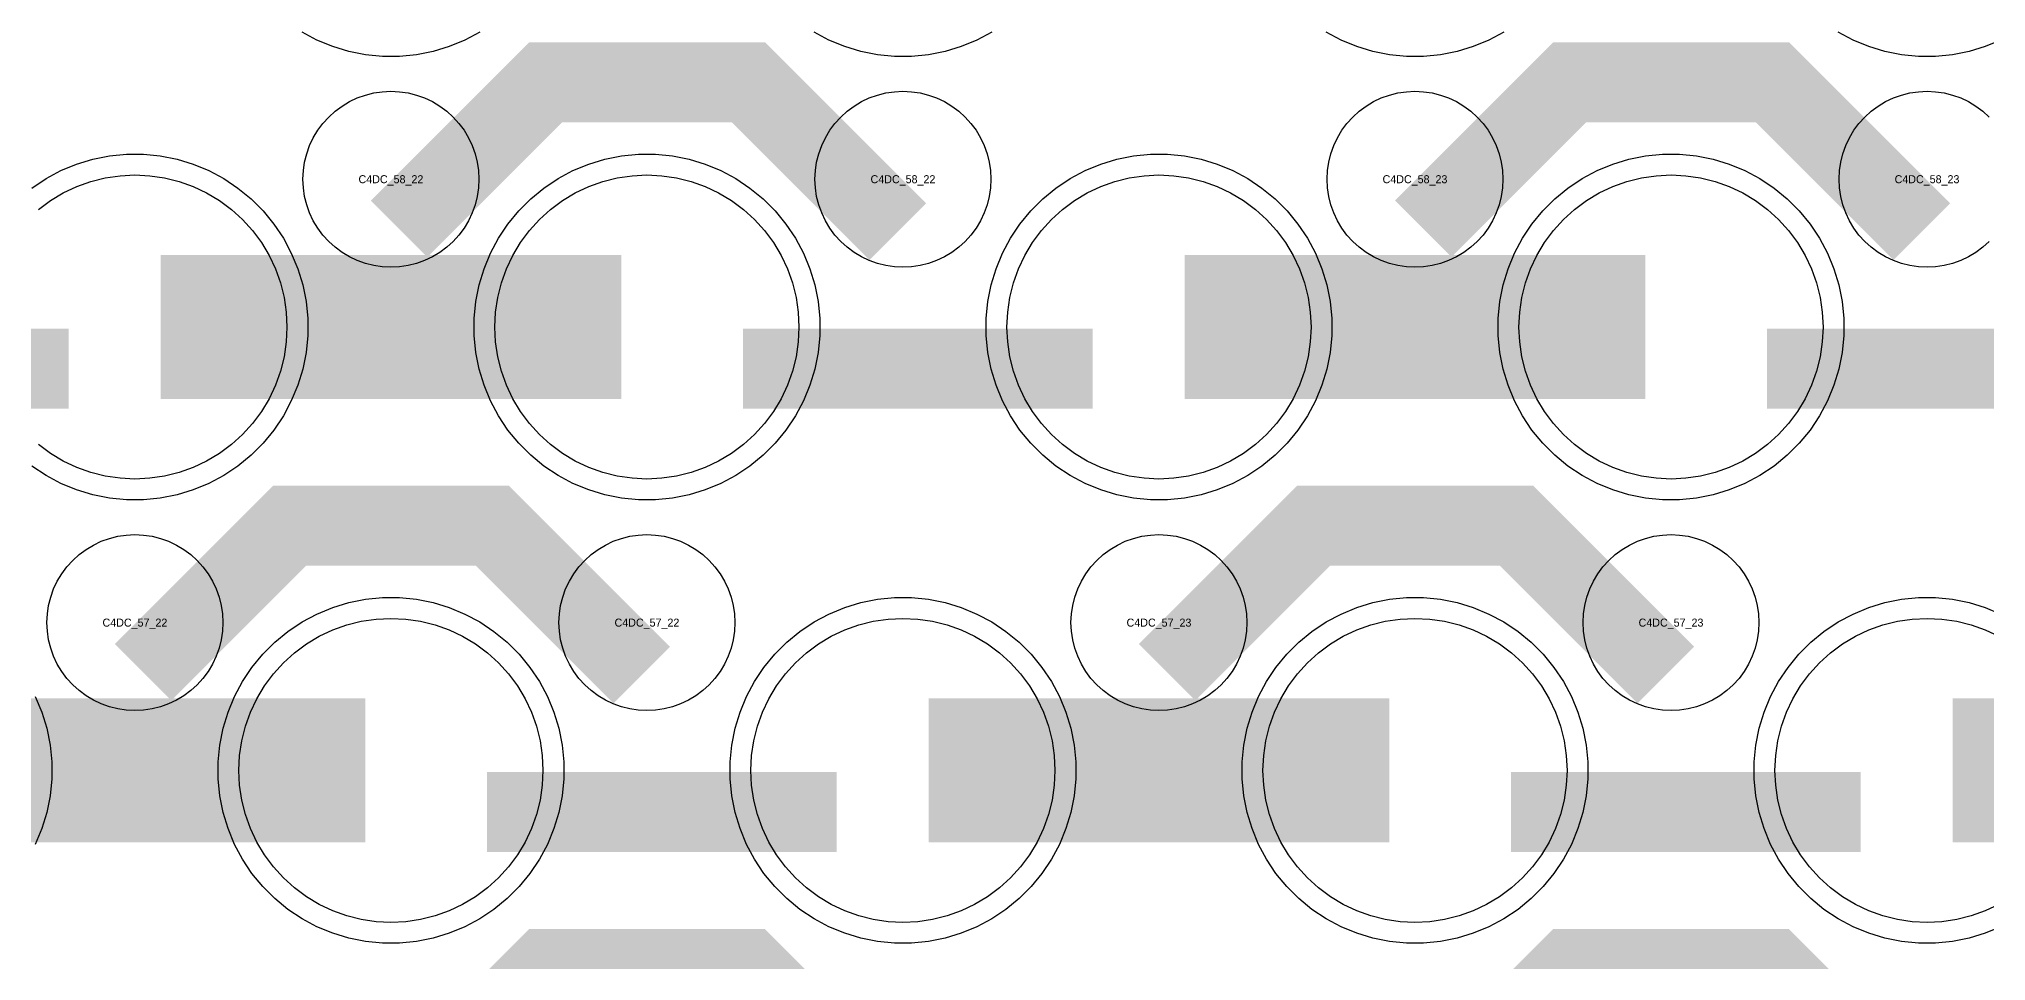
# Model space of a CAD drawing. Extents: x -11880 to 11880, y -14992 to 14992.
# Drawn here: x -4990 to -4382, y -7001 to -6713 of the extents above; entities that cross this region are included whole.
import ezdxf
from ezdxf.enums import TextEntityAlignment as Align

# ---------------------------------------------------------------- set-up
doc = ezdxf.new("R2010")
doc.units = 0
doc.header["$MEASUREMENT"] = 0
for name, color, linetype in [('GDS_775_DT_237', 138, 'CONTINUOUS'), ('RDL1_FS', 34, 'CONTINUOUS'), ('RDL_BS', 160, 'CONTINUOUS')]:
    doc.layers.add(name, color=color, linetype=linetype)

msp = doc.modelspace()

# ---------------------------------------------------------------- linework, layer by layer
at = {"layer": 'RDL1_FS'}
for points in [[(-4990.14, -6766.126), (-4986.395, -6763.348), (-4982.395, -6760.95), (-4978.181, -6758.958), (-4973.791, -6757.386), (-4969.268, -6756.254), (-4964.657, -6755.57), (-4960, -6755.341), (-4955.343, -6755.57), (-4950.732, -6756.254), (-4946.209, -6757.386), (-4941.819, -6758.958), (-4937.605, -6760.95), (-4933.605, -6763.348), (-4929.86, -6766.126), (-4926.406, -6769.256), (-4923.276, -6772.71), (-4920.498, -6776.455), (-4918.1, -6780.455), (-4916.108, -6784.669), (-4914.536, -6789.059), (-4913.404, -6793.582), (-4912.72, -6798.193), (-4912.491, -6802.85), (-4912.72, -6807.507), (-4913.404, -6812.118), (-4914.536, -6816.641), (-4916.108, -6821.031), (-4918.1, -6825.245), (-4920.498, -6829.245), (-4923.276, -6832.99), (-4926.406, -6836.444), (-4929.86, -6839.574), (-4933.605, -6842.352), (-4937.605, -6844.75), (-4941.819, -6846.742), (-4946.209, -6848.314), (-4950.732, -6849.446), (-4955.343, -6850.13), (-4960, -6850.359), (-4964.657, -6850.13), (-4969.268, -6849.446), (-4973.791, -6848.314), (-4978.181, -6846.742), (-4982.395, -6844.75), (-4986.395, -6842.352), (-4990.14, -6839.574)], [(-4377.605, -6983.31), (-4381.819, -6985.302), (-4386.209, -6986.874), (-4390.732, -6988.006), (-4395.343, -6988.69), (-4400, -6988.919), (-4404.657, -6988.69), (-4409.268, -6988.006), (-4413.791, -6986.874), (-4418.181, -6985.302), (-4422.395, -6983.31), (-4426.395, -6980.912), (-4430.14, -6978.134), (-4433.594, -6975.004), (-4436.724, -6971.55), (-4439.502, -6967.805), (-4441.9, -6963.805), (-4443.892, -6959.591), (-4445.464, -6955.201), (-4446.596, -6950.678), (-4447.28, -6946.067), (-4447.509, -6941.41), (-4447.28, -6936.753), (-4446.596, -6932.142), (-4445.464, -6927.619), (-4443.892, -6923.229), (-4441.9, -6919.015), (-4439.502, -6915.015), (-4436.724, -6911.27), (-4433.594, -6907.816), (-4430.14, -6904.686), (-4426.395, -6901.908), (-4422.395, -6899.51), (-4418.181, -6897.518), (-4413.791, -6895.946), (-4409.268, -6894.814), (-4404.657, -6894.13), (-4400, -6893.901), (-4395.343, -6894.13), (-4390.732, -6894.814), (-4386.209, -6895.946), (-4381.819, -6897.518), (-4377.605, -6899.51)]]:
    msp.add_lwpolyline(points, dxfattribs=at)
for points in [[(-4800, -6850.359), (-4804.657, -6850.13), (-4809.268, -6849.446), (-4813.791, -6848.314), (-4818.181, -6846.742), (-4822.395, -6844.75), (-4826.395, -6842.352), (-4830.14, -6839.574), (-4833.594, -6836.444), (-4836.724, -6832.99), (-4839.502, -6829.245), (-4841.9, -6825.245), (-4843.892, -6821.031), (-4845.464, -6816.641), (-4846.596, -6812.118), (-4847.28, -6807.507), (-4847.509, -6802.85), (-4847.28, -6798.193), (-4846.596, -6793.582), (-4845.464, -6789.059), (-4843.892, -6784.669), (-4841.9, -6780.455), (-4839.502, -6776.455), (-4836.724, -6772.71), (-4833.594, -6769.256), (-4830.14, -6766.126), (-4826.395, -6763.348), (-4822.395, -6760.95), (-4818.181, -6758.958), (-4813.791, -6757.386), (-4809.268, -6756.254), (-4804.657, -6755.57), (-4800, -6755.341), (-4795.343, -6755.57), (-4790.732, -6756.254), (-4786.209, -6757.386), (-4781.819, -6758.958), (-4777.605, -6760.95), (-4773.605, -6763.348), (-4769.86, -6766.126), (-4766.406, -6769.256), (-4763.276, -6772.71), (-4760.498, -6776.455), (-4758.1, -6780.455), (-4756.108, -6784.669), (-4754.536, -6789.059), (-4753.404, -6793.582), (-4752.72, -6798.193), (-4752.491, -6802.85), (-4752.72, -6807.507), (-4753.404, -6812.118), (-4754.536, -6816.641), (-4756.108, -6821.031), (-4758.1, -6825.245), (-4760.498, -6829.245), (-4763.276, -6832.99), (-4766.406, -6836.444), (-4769.86, -6839.574), (-4773.605, -6842.352), (-4777.605, -6844.75), (-4781.819, -6846.742), (-4786.209, -6848.314), (-4790.732, -6849.446), (-4795.343, -6850.13)], [(-4640, -6850.359), (-4644.657, -6850.13), (-4649.268, -6849.446), (-4653.791, -6848.314), (-4658.181, -6846.742), (-4662.395, -6844.75), (-4666.395, -6842.352), (-4670.14, -6839.574), (-4673.594, -6836.444), (-4676.724, -6832.99), (-4679.502, -6829.245), (-4681.9, -6825.245), (-4683.892, -6821.031), (-4685.464, -6816.641), (-4686.596, -6812.118), (-4687.28, -6807.507), (-4687.509, -6802.85), (-4687.28, -6798.193), (-4686.596, -6793.582), (-4685.464, -6789.059), (-4683.892, -6784.669), (-4681.9, -6780.455), (-4679.502, -6776.455), (-4676.724, -6772.71), (-4673.594, -6769.256), (-4670.14, -6766.126), (-4666.395, -6763.348), (-4662.395, -6760.95), (-4658.181, -6758.958), (-4653.791, -6757.386), (-4649.268, -6756.254), (-4644.657, -6755.57), (-4640, -6755.341), (-4635.343, -6755.57), (-4630.732, -6756.254), (-4626.209, -6757.386), (-4621.819, -6758.958), (-4617.605, -6760.95), (-4613.605, -6763.348), (-4609.86, -6766.126), (-4606.406, -6769.256), (-4603.276, -6772.71), (-4600.498, -6776.455), (-4598.1, -6780.455), (-4596.108, -6784.669), (-4594.536, -6789.059), (-4593.404, -6793.582), (-4592.72, -6798.193), (-4592.491, -6802.85), (-4592.72, -6807.507), (-4593.404, -6812.118), (-4594.536, -6816.641), (-4596.108, -6821.031), (-4598.1, -6825.245), (-4600.498, -6829.245), (-4603.276, -6832.99), (-4606.406, -6836.444), (-4609.86, -6839.574), (-4613.605, -6842.352), (-4617.605, -6844.75), (-4621.819, -6846.742), (-4626.209, -6848.314), (-4630.732, -6849.446), (-4635.343, -6850.13)], [(-4480, -6850.359), (-4484.657, -6850.13), (-4489.268, -6849.446), (-4493.791, -6848.314), (-4498.181, -6846.742), (-4502.395, -6844.75), (-4506.395, -6842.352), (-4510.14, -6839.574), (-4513.594, -6836.444), (-4516.724, -6832.99), (-4519.502, -6829.245), (-4521.9, -6825.245), (-4523.892, -6821.031), (-4525.464, -6816.641), (-4526.596, -6812.118), (-4527.28, -6807.507), (-4527.509, -6802.85), (-4527.28, -6798.193), (-4526.596, -6793.582), (-4525.464, -6789.059), (-4523.892, -6784.669), (-4521.9, -6780.455), (-4519.502, -6776.455), (-4516.724, -6772.71), (-4513.594, -6769.256), (-4510.14, -6766.126), (-4506.395, -6763.348), (-4502.395, -6760.95), (-4498.181, -6758.958), (-4493.791, -6757.386), (-4489.268, -6756.254), (-4484.657, -6755.57), (-4480, -6755.341), (-4475.343, -6755.57), (-4470.732, -6756.254), (-4466.209, -6757.386), (-4461.819, -6758.958), (-4457.605, -6760.95), (-4453.605, -6763.348), (-4449.86, -6766.126), (-4446.406, -6769.256), (-4443.276, -6772.71), (-4440.498, -6776.455), (-4438.1, -6780.455), (-4436.108, -6784.669), (-4434.536, -6789.059), (-4433.404, -6793.582), (-4432.72, -6798.193), (-4432.491, -6802.85), (-4432.72, -6807.507), (-4433.404, -6812.118), (-4434.536, -6816.641), (-4436.108, -6821.031), (-4438.1, -6825.245), (-4440.498, -6829.245), (-4443.276, -6832.99), (-4446.406, -6836.444), (-4449.86, -6839.574), (-4453.605, -6842.352), (-4457.605, -6844.75), (-4461.819, -6846.742), (-4466.209, -6848.314), (-4470.732, -6849.446), (-4475.343, -6850.13)], [(-4880, -6988.919), (-4884.657, -6988.69), (-4889.268, -6988.006), (-4893.791, -6986.874), (-4898.181, -6985.302), (-4902.395, -6983.31), (-4906.395, -6980.912), (-4910.14, -6978.134), (-4913.594, -6975.004), (-4916.724, -6971.55), (-4919.502, -6967.805), (-4921.9, -6963.805), (-4923.892, -6959.591), (-4925.464, -6955.201), (-4926.596, -6950.678), (-4927.28, -6946.067), (-4927.509, -6941.41), (-4927.28, -6936.753), (-4926.596, -6932.142), (-4925.464, -6927.619), (-4923.892, -6923.229), (-4921.9, -6919.015), (-4919.502, -6915.015), (-4916.724, -6911.27), (-4913.594, -6907.816), (-4910.14, -6904.686), (-4906.395, -6901.908), (-4902.395, -6899.51), (-4898.181, -6897.518), (-4893.791, -6895.946), (-4889.268, -6894.814), (-4884.657, -6894.13), (-4880, -6893.901), (-4875.343, -6894.13), (-4870.732, -6894.814), (-4866.209, -6895.946), (-4861.819, -6897.518), (-4857.605, -6899.51), (-4853.605, -6901.908), (-4849.86, -6904.686), (-4846.406, -6907.816), (-4843.276, -6911.27), (-4840.498, -6915.015), (-4838.1, -6919.015), (-4836.108, -6923.229), (-4834.536, -6927.619), (-4833.404, -6932.142), (-4832.72, -6936.753), (-4832.491, -6941.41), (-4832.72, -6946.067), (-4833.404, -6950.678), (-4834.536, -6955.201), (-4836.108, -6959.591), (-4838.1, -6963.805), (-4840.498, -6967.805), (-4843.276, -6971.55), (-4846.406, -6975.004), (-4849.86, -6978.134), (-4853.605, -6980.912), (-4857.605, -6983.31), (-4861.819, -6985.302), (-4866.209, -6986.874), (-4870.732, -6988.006), (-4875.343, -6988.69)], [(-4720, -6988.919), (-4724.657, -6988.69), (-4729.268, -6988.006), (-4733.791, -6986.874), (-4738.181, -6985.302), (-4742.395, -6983.31), (-4746.395, -6980.912), (-4750.14, -6978.134), (-4753.594, -6975.004), (-4756.724, -6971.55), (-4759.502, -6967.805), (-4761.9, -6963.805), (-4763.892, -6959.591), (-4765.464, -6955.201), (-4766.596, -6950.678), (-4767.28, -6946.067), (-4767.509, -6941.41), (-4767.28, -6936.753), (-4766.596, -6932.142), (-4765.464, -6927.619), (-4763.892, -6923.229), (-4761.9, -6919.015), (-4759.502, -6915.015), (-4756.724, -6911.27), (-4753.594, -6907.816), (-4750.14, -6904.686), (-4746.395, -6901.908), (-4742.395, -6899.51), (-4738.181, -6897.518), (-4733.791, -6895.946), (-4729.268, -6894.814), (-4724.657, -6894.13), (-4720, -6893.901), (-4715.343, -6894.13), (-4710.732, -6894.814), (-4706.209, -6895.946), (-4701.819, -6897.518), (-4697.605, -6899.51), (-4693.605, -6901.908), (-4689.86, -6904.686), (-4686.406, -6907.816), (-4683.276, -6911.27), (-4680.498, -6915.015), (-4678.1, -6919.015), (-4676.108, -6923.229), (-4674.536, -6927.619), (-4673.404, -6932.142), (-4672.72, -6936.753), (-4672.491, -6941.41), (-4672.72, -6946.067), (-4673.404, -6950.678), (-4674.536, -6955.201), (-4676.108, -6959.591), (-4678.1, -6963.805), (-4680.498, -6967.805), (-4683.276, -6971.55), (-4686.406, -6975.004), (-4689.86, -6978.134), (-4693.605, -6980.912), (-4697.605, -6983.31), (-4701.819, -6985.302), (-4706.209, -6986.874), (-4710.732, -6988.006), (-4715.343, -6988.69)], [(-4560, -6988.919), (-4564.657, -6988.69), (-4569.268, -6988.006), (-4573.791, -6986.874), (-4578.181, -6985.302), (-4582.395, -6983.31), (-4586.395, -6980.912), (-4590.14, -6978.134), (-4593.594, -6975.004), (-4596.724, -6971.55), (-4599.502, -6967.805), (-4601.9, -6963.805), (-4603.892, -6959.591), (-4605.464, -6955.201), (-4606.596, -6950.678), (-4607.28, -6946.067), (-4607.509, -6941.41), (-4607.28, -6936.753), (-4606.596, -6932.142), (-4605.464, -6927.619), (-4603.892, -6923.229), (-4601.9, -6919.015), (-4599.502, -6915.015), (-4596.724, -6911.27), (-4593.594, -6907.816), (-4590.14, -6904.686), (-4586.395, -6901.908), (-4582.395, -6899.51), (-4578.181, -6897.518), (-4573.791, -6895.946), (-4569.268, -6894.814), (-4564.657, -6894.13), (-4560, -6893.901), (-4555.343, -6894.13), (-4550.732, -6894.814), (-4546.209, -6895.946), (-4541.819, -6897.518), (-4537.605, -6899.51), (-4533.605, -6901.908), (-4529.86, -6904.686), (-4526.406, -6907.816), (-4523.276, -6911.27), (-4520.498, -6915.015), (-4518.1, -6919.015), (-4516.108, -6923.229), (-4514.536, -6927.619), (-4513.404, -6932.142), (-4512.72, -6936.753), (-4512.491, -6941.41), (-4512.72, -6946.067), (-4513.404, -6950.678), (-4514.536, -6955.201), (-4516.108, -6959.591), (-4518.1, -6963.805), (-4520.498, -6967.805), (-4523.276, -6971.55), (-4526.406, -6975.004), (-4529.86, -6978.134), (-4533.605, -6980.912), (-4537.605, -6983.31), (-4541.819, -6985.302), (-4546.209, -6986.874), (-4550.732, -6988.006), (-4555.343, -6988.69)]]:
    msp.add_lwpolyline(points, close=True, dxfattribs=at)
for points in [[(-4951.998, -6802.85, 45, 45, 0), (-4879.998, -6802.85, 45, 45, 0)], [(-4879.998, -6802.85, 45, 45, 0), (-4807.998, -6802.85, 45, 45, 0)], [(-4631.998, -6802.85, 45, 45, 0), (-4559.998, -6802.85, 45, 45, 0)], [(-4559.998, -6802.85, 45, 45, 0), (-4487.998, -6802.85, 45, 45, 0)], [(-5031.998, -6941.41, 45, 45, 0), (-4959.998, -6941.41, 45, 45, 0)], [(-4959.998, -6941.41, 45, 45, 0), (-4887.998, -6941.41, 45, 45, 0)], [(-4711.998, -6941.41, 45, 45, 0), (-4639.998, -6941.41, 45, 45, 0)], [(-4639.998, -6941.41, 45, 45, 0), (-4567.998, -6941.41, 45, 45, 0)], [(-4391.998, -6941.41, 45, 45, 0), (-4319.998, -6941.41, 45, 45, 0)]]:
    msp.add_lwpolyline(points, format="xyseb", dxfattribs=at)
at = {"layer": 'RDL_BS', "color": 240, "true_color": 0xed1f24}
for points in [[(-4852.223, -6710.668), (-4856.885, -6713.16), (-4861.795, -6715.191), (-4866.835, -6716.722), (-4872.062, -6717.768), (-4877.356, -6718.285), (-4882.644, -6718.285), (-4887.938, -6717.768), (-4893.165, -6716.722), (-4898.205, -6715.191), (-4903.115, -6713.16), (-4907.777, -6710.668)], [(-4692.223, -6710.668), (-4696.885, -6713.16), (-4701.795, -6715.191), (-4706.835, -6716.722), (-4712.062, -6717.768), (-4717.356, -6718.285), (-4722.644, -6718.285), (-4727.938, -6717.768), (-4733.165, -6716.722), (-4738.205, -6715.191), (-4743.115, -6713.16), (-4747.777, -6710.668)], [(-4532.223, -6710.668), (-4536.885, -6713.16), (-4541.795, -6715.191), (-4546.835, -6716.722), (-4552.062, -6717.768), (-4557.356, -6718.285), (-4562.644, -6718.285), (-4567.938, -6717.768), (-4573.165, -6716.722), (-4578.205, -6715.191), (-4583.115, -6713.16), (-4587.777, -6710.668)], [(-4376.885, -6713.16), (-4381.795, -6715.191), (-4386.835, -6716.722), (-4392.062, -6717.768), (-4397.356, -6718.285), (-4402.644, -6718.285), (-4407.938, -6717.768), (-4413.165, -6716.722), (-4418.205, -6715.191), (-4423.115, -6713.16), (-4427.777, -6710.668)]]:
    msp.add_lwpolyline(points, dxfattribs=at)
at = {"layer": 'RDL_BS'}
for points in [[(-4877.438, -6772.164, 25, 25, 0), (-4831.623, -6726.349, 25, 25, 0), (-4798.07, -6726.349, 25, 25, 0)], [(-4721.599, -6773.063, 25, 25, 0), (-4768.313, -6726.349, 25, 25, 0), (-4798.071, -6726.349, 25, 25, 0)], [(-4557.438, -6772.164, 25, 25, 0), (-4511.623, -6726.349, 25, 25, 0), (-4478.07, -6726.349, 25, 25, 0)], [(-4401.599, -6773.063, 25, 25, 0), (-4448.313, -6726.349, 25, 25, 0), (-4478.071, -6726.349, 25, 25, 0)], [(-5089.984, -6815.863, 25, 25, 0), (-4980.719, -6815.863, 25, 25, 0)], [(-4769.984, -6815.863, 25, 25, 0), (-4660.719, -6815.863, 25, 25, 0)], [(-4449.984, -6815.863, 25, 25, 0), (-4340.719, -6815.863, 25, 25, 0)], [(-4957.438, -6910.724, 25, 25, 0), (-4911.623, -6864.909, 25, 25, 0), (-4878.07, -6864.909, 25, 25, 0)], [(-4801.599, -6911.623, 25, 25, 0), (-4848.313, -6864.909, 25, 25, 0), (-4878.071, -6864.909, 25, 25, 0)], [(-4637.438, -6910.724, 25, 25, 0), (-4591.623, -6864.909, 25, 25, 0), (-4558.07, -6864.909, 25, 25, 0)], [(-4481.599, -6911.623, 25, 25, 0), (-4528.313, -6864.909, 25, 25, 0), (-4558.071, -6864.909, 25, 25, 0)], [(-4849.984, -6954.423, 25, 25, 0), (-4740.719, -6954.423, 25, 25, 0)], [(-4529.984, -6954.423, 25, 25, 0), (-4420.719, -6954.423, 25, 25, 0)], [(-4877.438, -7049.289, 25, 25, 0), (-4831.623, -7003.474, 25, 25, 0), (-4798.07, -7003.474, 25, 25, 0)], [(-4721.599, -7050.188, 25, 25, 0), (-4768.313, -7003.474, 25, 25, 0), (-4798.071, -7003.474, 25, 25, 0)], [(-4557.438, -7049.289, 25, 25, 0), (-4511.623, -7003.474, 25, 25, 0), (-4478.07, -7003.474, 25, 25, 0)], [(-4401.599, -7050.188, 25, 25, 0), (-4448.313, -7003.474, 25, 25, 0), (-4478.071, -7003.474, 25, 25, 0)]]:
    msp.add_lwpolyline(points, format="xyseb", dxfattribs=at)
for points in [[(-4880, -6784.156), (-4882.693, -6784.024), (-4885.365, -6783.628), (-4887.984, -6782.971), (-4890.519, -6782.064), (-4892.956, -6780.912), (-4895.28, -6779.519), (-4897.443, -6777.916), (-4899.442, -6776.104), (-4901.254, -6774.105), (-4902.857, -6771.942), (-4904.25, -6769.618), (-4905.402, -6767.181), (-4906.309, -6764.646), (-4906.966, -6762.027), (-4907.362, -6759.355), (-4907.494, -6756.662), (-4907.362, -6753.969), (-4906.966, -6751.297), (-4906.309, -6748.678), (-4905.402, -6746.143), (-4904.25, -6743.706), (-4902.857, -6741.382), (-4901.254, -6739.219), (-4899.442, -6737.22), (-4897.443, -6735.408), (-4895.28, -6733.805), (-4892.956, -6732.412), (-4890.519, -6731.26), (-4887.984, -6730.353), (-4885.365, -6729.696), (-4882.693, -6729.3), (-4880, -6729.168), (-4877.307, -6729.3), (-4874.635, -6729.696), (-4872.016, -6730.353), (-4869.481, -6731.26), (-4867.044, -6732.412), (-4864.72, -6733.805), (-4862.557, -6735.408), (-4860.558, -6737.22), (-4858.746, -6739.219), (-4857.143, -6741.382), (-4855.75, -6743.706), (-4854.598, -6746.143), (-4853.691, -6748.678), (-4853.034, -6751.297), (-4852.638, -6753.969), (-4852.506, -6756.662), (-4852.638, -6759.355), (-4853.034, -6762.027), (-4853.691, -6764.646), (-4854.598, -6767.181), (-4855.75, -6769.618), (-4857.143, -6771.942), (-4858.746, -6774.105), (-4860.558, -6776.104), (-4862.557, -6777.916), (-4864.72, -6779.519), (-4867.044, -6780.912), (-4869.481, -6782.064), (-4872.016, -6782.971), (-4874.635, -6783.628), (-4877.307, -6784.024)], [(-4720, -6784.156), (-4722.693, -6784.024), (-4725.365, -6783.628), (-4727.984, -6782.971), (-4730.519, -6782.064), (-4732.956, -6780.912), (-4735.28, -6779.519), (-4737.443, -6777.916), (-4739.442, -6776.104), (-4741.254, -6774.105), (-4742.857, -6771.942), (-4744.25, -6769.618), (-4745.402, -6767.181), (-4746.309, -6764.646), (-4746.966, -6762.027), (-4747.362, -6759.355), (-4747.494, -6756.662), (-4747.362, -6753.969), (-4746.966, -6751.297), (-4746.309, -6748.678), (-4745.402, -6746.143), (-4744.25, -6743.706), (-4742.857, -6741.382), (-4741.254, -6739.219), (-4739.442, -6737.22), (-4737.443, -6735.408), (-4735.28, -6733.805), (-4732.956, -6732.412), (-4730.519, -6731.26), (-4727.984, -6730.353), (-4725.365, -6729.696), (-4722.693, -6729.3), (-4720, -6729.168), (-4717.307, -6729.3), (-4714.635, -6729.696), (-4712.016, -6730.353), (-4709.481, -6731.26), (-4707.044, -6732.412), (-4704.72, -6733.805), (-4702.557, -6735.408), (-4700.558, -6737.22), (-4698.746, -6739.219), (-4697.143, -6741.382), (-4695.75, -6743.706), (-4694.598, -6746.143), (-4693.691, -6748.678), (-4693.034, -6751.297), (-4692.638, -6753.969), (-4692.506, -6756.662), (-4692.638, -6759.355), (-4693.034, -6762.027), (-4693.691, -6764.646), (-4694.598, -6767.181), (-4695.75, -6769.618), (-4697.143, -6771.942), (-4698.746, -6774.105), (-4700.558, -6776.104), (-4702.557, -6777.916), (-4704.72, -6779.519), (-4707.044, -6780.912), (-4709.481, -6782.064), (-4712.016, -6782.971), (-4714.635, -6783.628), (-4717.307, -6784.024)], [(-4560, -6784.156), (-4562.693, -6784.024), (-4565.365, -6783.628), (-4567.984, -6782.971), (-4570.519, -6782.064), (-4572.956, -6780.912), (-4575.28, -6779.519), (-4577.443, -6777.916), (-4579.442, -6776.104), (-4581.254, -6774.105), (-4582.857, -6771.942), (-4584.25, -6769.618), (-4585.402, -6767.181), (-4586.309, -6764.646), (-4586.966, -6762.027), (-4587.362, -6759.355), (-4587.494, -6756.662), (-4587.362, -6753.969), (-4586.966, -6751.297), (-4586.309, -6748.678), (-4585.402, -6746.143), (-4584.25, -6743.706), (-4582.857, -6741.382), (-4581.254, -6739.219), (-4579.442, -6737.22), (-4577.443, -6735.408), (-4575.28, -6733.805), (-4572.956, -6732.412), (-4570.519, -6731.26), (-4567.984, -6730.353), (-4565.365, -6729.696), (-4562.693, -6729.3), (-4560, -6729.168), (-4557.307, -6729.3), (-4554.635, -6729.696), (-4552.016, -6730.353), (-4549.481, -6731.26), (-4547.044, -6732.412), (-4544.72, -6733.805), (-4542.557, -6735.408), (-4540.558, -6737.22), (-4538.746, -6739.219), (-4537.143, -6741.382), (-4535.75, -6743.706), (-4534.598, -6746.143), (-4533.691, -6748.678), (-4533.034, -6751.297), (-4532.638, -6753.969), (-4532.506, -6756.662), (-4532.638, -6759.355), (-4533.034, -6762.027), (-4533.691, -6764.646), (-4534.598, -6767.181), (-4535.75, -6769.618), (-4537.143, -6771.942), (-4538.746, -6774.105), (-4540.558, -6776.104), (-4542.557, -6777.916), (-4544.72, -6779.519), (-4547.044, -6780.912), (-4549.481, -6782.064), (-4552.016, -6782.971), (-4554.635, -6783.628), (-4557.307, -6784.024)], [(-4802.644, -6856.85), (-4807.938, -6856.333), (-4813.165, -6855.287), (-4818.205, -6853.756), (-4823.115, -6851.725), (-4827.777, -6849.233), (-4832.191, -6846.286), (-4836.292, -6842.924), (-4840.074, -6839.142), (-4843.436, -6835.041), (-4846.383, -6830.627), (-4848.875, -6825.965), (-4850.906, -6821.055), (-4852.437, -6816.015), (-4853.483, -6810.788), (-4854, -6805.494), (-4854, -6800.206), (-4853.483, -6794.912), (-4852.437, -6789.685), (-4850.906, -6784.645), (-4848.875, -6779.735), (-4846.383, -6775.073), (-4843.436, -6770.659), (-4840.074, -6766.558), (-4836.292, -6762.776), (-4832.191, -6759.414), (-4827.777, -6756.467), (-4823.115, -6753.975), (-4818.205, -6751.944), (-4813.165, -6750.413), (-4807.938, -6749.367), (-4802.644, -6748.85), (-4797.356, -6748.85), (-4792.062, -6749.367), (-4786.835, -6750.413), (-4781.795, -6751.944), (-4776.885, -6753.975), (-4772.223, -6756.467), (-4767.809, -6759.414), (-4763.708, -6762.776), (-4759.926, -6766.558), (-4756.564, -6770.659), (-4753.617, -6775.073), (-4751.125, -6779.735), (-4749.094, -6784.645), (-4747.563, -6789.685), (-4746.517, -6794.912), (-4746, -6800.206), (-4746, -6805.494), (-4746.517, -6810.788), (-4747.563, -6816.015), (-4749.094, -6821.055), (-4751.125, -6825.965), (-4753.617, -6830.627), (-4756.564, -6835.041), (-4759.926, -6839.142), (-4763.708, -6842.924), (-4767.809, -6846.286), (-4772.223, -6849.233), (-4776.885, -6851.725), (-4781.795, -6853.756), (-4786.835, -6855.287), (-4792.062, -6856.333), (-4797.356, -6856.85)], [(-4642.644, -6856.85), (-4647.938, -6856.333), (-4653.165, -6855.287), (-4658.205, -6853.756), (-4663.115, -6851.725), (-4667.777, -6849.233), (-4672.191, -6846.286), (-4676.292, -6842.924), (-4680.074, -6839.142), (-4683.436, -6835.041), (-4686.383, -6830.627), (-4688.875, -6825.965), (-4690.906, -6821.055), (-4692.437, -6816.015), (-4693.483, -6810.788), (-4694, -6805.494), (-4694, -6800.206), (-4693.483, -6794.912), (-4692.437, -6789.685), (-4690.906, -6784.645), (-4688.875, -6779.735), (-4686.383, -6775.073), (-4683.436, -6770.659), (-4680.074, -6766.558), (-4676.292, -6762.776), (-4672.191, -6759.414), (-4667.777, -6756.467), (-4663.115, -6753.975), (-4658.205, -6751.944), (-4653.165, -6750.413), (-4647.938, -6749.367), (-4642.644, -6748.85), (-4637.356, -6748.85), (-4632.062, -6749.367), (-4626.835, -6750.413), (-4621.795, -6751.944), (-4616.885, -6753.975), (-4612.223, -6756.467), (-4607.809, -6759.414), (-4603.708, -6762.776), (-4599.926, -6766.558), (-4596.564, -6770.659), (-4593.617, -6775.073), (-4591.125, -6779.735), (-4589.094, -6784.645), (-4587.563, -6789.685), (-4586.517, -6794.912), (-4586, -6800.206), (-4586, -6805.494), (-4586.517, -6810.788), (-4587.563, -6816.015), (-4589.094, -6821.055), (-4591.125, -6825.965), (-4593.617, -6830.627), (-4596.564, -6835.041), (-4599.926, -6839.142), (-4603.708, -6842.924), (-4607.809, -6846.286), (-4612.223, -6849.233), (-4616.885, -6851.725), (-4621.795, -6853.756), (-4626.835, -6855.287), (-4632.062, -6856.333), (-4637.356, -6856.85)], [(-4482.644, -6856.85), (-4487.938, -6856.333), (-4493.165, -6855.287), (-4498.205, -6853.756), (-4503.115, -6851.725), (-4507.777, -6849.233), (-4512.191, -6846.286), (-4516.292, -6842.924), (-4520.074, -6839.142), (-4523.436, -6835.041), (-4526.383, -6830.627), (-4528.875, -6825.965), (-4530.906, -6821.055), (-4532.437, -6816.015), (-4533.483, -6810.788), (-4534, -6805.494), (-4534, -6800.206), (-4533.483, -6794.912), (-4532.437, -6789.685), (-4530.906, -6784.645), (-4528.875, -6779.735), (-4526.383, -6775.073), (-4523.436, -6770.659), (-4520.074, -6766.558), (-4516.292, -6762.776), (-4512.191, -6759.414), (-4507.777, -6756.467), (-4503.115, -6753.975), (-4498.205, -6751.944), (-4493.165, -6750.413), (-4487.938, -6749.367), (-4482.644, -6748.85), (-4477.356, -6748.85), (-4472.062, -6749.367), (-4466.835, -6750.413), (-4461.795, -6751.944), (-4456.885, -6753.975), (-4452.223, -6756.467), (-4447.809, -6759.414), (-4443.708, -6762.776), (-4439.926, -6766.558), (-4436.564, -6770.659), (-4433.617, -6775.073), (-4431.125, -6779.735), (-4429.094, -6784.645), (-4427.563, -6789.685), (-4426.517, -6794.912), (-4426, -6800.206), (-4426, -6805.494), (-4426.517, -6810.788), (-4427.563, -6816.015), (-4429.094, -6821.055), (-4431.125, -6825.965), (-4433.617, -6830.627), (-4436.564, -6835.041), (-4439.926, -6839.142), (-4443.708, -6842.924), (-4447.809, -6846.286), (-4452.223, -6849.233), (-4456.885, -6851.725), (-4461.795, -6853.756), (-4466.835, -6855.287), (-4472.062, -6856.333), (-4477.356, -6856.85)], [(-4960, -6922.716), (-4962.693, -6922.584), (-4965.365, -6922.188), (-4967.984, -6921.531), (-4970.519, -6920.624), (-4972.956, -6919.472), (-4975.28, -6918.079), (-4977.443, -6916.476), (-4979.442, -6914.664), (-4981.254, -6912.665), (-4982.857, -6910.502), (-4984.25, -6908.178), (-4985.402, -6905.741), (-4986.309, -6903.206), (-4986.966, -6900.587), (-4987.362, -6897.915), (-4987.494, -6895.222), (-4987.362, -6892.529), (-4986.966, -6889.857), (-4986.309, -6887.238), (-4985.402, -6884.703), (-4984.25, -6882.266), (-4982.857, -6879.942), (-4981.254, -6877.779), (-4979.442, -6875.78), (-4977.443, -6873.968), (-4975.28, -6872.365), (-4972.956, -6870.972), (-4970.519, -6869.82), (-4967.984, -6868.913), (-4965.365, -6868.256), (-4962.693, -6867.86), (-4960, -6867.728), (-4957.307, -6867.86), (-4954.635, -6868.256), (-4952.016, -6868.913), (-4949.481, -6869.82), (-4947.044, -6870.972), (-4944.72, -6872.365), (-4942.557, -6873.968), (-4940.558, -6875.78), (-4938.746, -6877.779), (-4937.143, -6879.942), (-4935.75, -6882.266), (-4934.598, -6884.703), (-4933.691, -6887.238), (-4933.034, -6889.857), (-4932.638, -6892.529), (-4932.506, -6895.222), (-4932.638, -6897.915), (-4933.034, -6900.587), (-4933.691, -6903.206), (-4934.598, -6905.741), (-4935.75, -6908.178), (-4937.143, -6910.502), (-4938.746, -6912.665), (-4940.558, -6914.664), (-4942.557, -6916.476), (-4944.72, -6918.079), (-4947.044, -6919.472), (-4949.481, -6920.624), (-4952.016, -6921.531), (-4954.635, -6922.188), (-4957.307, -6922.584)], [(-4800, -6922.716), (-4802.693, -6922.584), (-4805.365, -6922.188), (-4807.984, -6921.531), (-4810.519, -6920.624), (-4812.956, -6919.472), (-4815.28, -6918.079), (-4817.443, -6916.476), (-4819.442, -6914.664), (-4821.254, -6912.665), (-4822.857, -6910.502), (-4824.25, -6908.178), (-4825.402, -6905.741), (-4826.309, -6903.206), (-4826.966, -6900.587), (-4827.362, -6897.915), (-4827.494, -6895.222), (-4827.362, -6892.529), (-4826.966, -6889.857), (-4826.309, -6887.238), (-4825.402, -6884.703), (-4824.25, -6882.266), (-4822.857, -6879.942), (-4821.254, -6877.779), (-4819.442, -6875.78), (-4817.443, -6873.968), (-4815.28, -6872.365), (-4812.956, -6870.972), (-4810.519, -6869.82), (-4807.984, -6868.913), (-4805.365, -6868.256), (-4802.693, -6867.86), (-4800, -6867.728), (-4797.307, -6867.86), (-4794.635, -6868.256), (-4792.016, -6868.913), (-4789.481, -6869.82), (-4787.044, -6870.972), (-4784.72, -6872.365), (-4782.557, -6873.968), (-4780.558, -6875.78), (-4778.746, -6877.779), (-4777.143, -6879.942), (-4775.75, -6882.266), (-4774.598, -6884.703), (-4773.691, -6887.238), (-4773.034, -6889.857), (-4772.638, -6892.529), (-4772.506, -6895.222), (-4772.638, -6897.915), (-4773.034, -6900.587), (-4773.691, -6903.206), (-4774.598, -6905.741), (-4775.75, -6908.178), (-4777.143, -6910.502), (-4778.746, -6912.665), (-4780.558, -6914.664), (-4782.557, -6916.476), (-4784.72, -6918.079), (-4787.044, -6919.472), (-4789.481, -6920.624), (-4792.016, -6921.531), (-4794.635, -6922.188), (-4797.307, -6922.584)], [(-4640, -6922.716), (-4642.693, -6922.584), (-4645.365, -6922.188), (-4647.984, -6921.531), (-4650.519, -6920.624), (-4652.956, -6919.472), (-4655.28, -6918.079), (-4657.443, -6916.476), (-4659.442, -6914.664), (-4661.254, -6912.665), (-4662.857, -6910.502), (-4664.25, -6908.178), (-4665.402, -6905.741), (-4666.309, -6903.206), (-4666.966, -6900.587), (-4667.362, -6897.915), (-4667.494, -6895.222), (-4667.362, -6892.529), (-4666.966, -6889.857), (-4666.309, -6887.238), (-4665.402, -6884.703), (-4664.25, -6882.266), (-4662.857, -6879.942), (-4661.254, -6877.779), (-4659.442, -6875.78), (-4657.443, -6873.968), (-4655.28, -6872.365), (-4652.956, -6870.972), (-4650.519, -6869.82), (-4647.984, -6868.913), (-4645.365, -6868.256), (-4642.693, -6867.86), (-4640, -6867.728), (-4637.307, -6867.86), (-4634.635, -6868.256), (-4632.016, -6868.913), (-4629.481, -6869.82), (-4627.044, -6870.972), (-4624.72, -6872.365), (-4622.557, -6873.968), (-4620.558, -6875.78), (-4618.746, -6877.779), (-4617.143, -6879.942), (-4615.75, -6882.266), (-4614.598, -6884.703), (-4613.691, -6887.238), (-4613.034, -6889.857), (-4612.638, -6892.529), (-4612.506, -6895.222), (-4612.638, -6897.915), (-4613.034, -6900.587), (-4613.691, -6903.206), (-4614.598, -6905.741), (-4615.75, -6908.178), (-4617.143, -6910.502), (-4618.746, -6912.665), (-4620.558, -6914.664), (-4622.557, -6916.476), (-4624.72, -6918.079), (-4627.044, -6919.472), (-4629.481, -6920.624), (-4632.016, -6921.531), (-4634.635, -6922.188), (-4637.307, -6922.584)], [(-4480, -6922.716), (-4482.693, -6922.584), (-4485.365, -6922.188), (-4487.984, -6921.531), (-4490.519, -6920.624), (-4492.956, -6919.472), (-4495.28, -6918.079), (-4497.443, -6916.476), (-4499.442, -6914.664), (-4501.254, -6912.665), (-4502.857, -6910.502), (-4504.25, -6908.178), (-4505.402, -6905.741), (-4506.309, -6903.206), (-4506.966, -6900.587), (-4507.362, -6897.915), (-4507.494, -6895.222), (-4507.362, -6892.529), (-4506.966, -6889.857), (-4506.309, -6887.238), (-4505.402, -6884.703), (-4504.25, -6882.266), (-4502.857, -6879.942), (-4501.254, -6877.779), (-4499.442, -6875.78), (-4497.443, -6873.968), (-4495.28, -6872.365), (-4492.956, -6870.972), (-4490.519, -6869.82), (-4487.984, -6868.913), (-4485.365, -6868.256), (-4482.693, -6867.86), (-4480, -6867.728), (-4477.307, -6867.86), (-4474.635, -6868.256), (-4472.016, -6868.913), (-4469.481, -6869.82), (-4467.044, -6870.972), (-4464.72, -6872.365), (-4462.557, -6873.968), (-4460.558, -6875.78), (-4458.746, -6877.779), (-4457.143, -6879.942), (-4455.75, -6882.266), (-4454.598, -6884.703), (-4453.691, -6887.238), (-4453.034, -6889.857), (-4452.638, -6892.529), (-4452.506, -6895.222), (-4452.638, -6897.915), (-4453.034, -6900.587), (-4453.691, -6903.206), (-4454.598, -6905.741), (-4455.75, -6908.178), (-4457.143, -6910.502), (-4458.746, -6912.665), (-4460.558, -6914.664), (-4462.557, -6916.476), (-4464.72, -6918.079), (-4467.044, -6919.472), (-4469.481, -6920.624), (-4472.016, -6921.531), (-4474.635, -6922.188), (-4477.307, -6922.584)], [(-4882.644, -6995.41), (-4887.938, -6994.893), (-4893.165, -6993.847), (-4898.205, -6992.316), (-4903.115, -6990.285), (-4907.777, -6987.793), (-4912.191, -6984.846), (-4916.292, -6981.484), (-4920.074, -6977.702), (-4923.436, -6973.601), (-4926.383, -6969.187), (-4928.875, -6964.525), (-4930.906, -6959.615), (-4932.437, -6954.575), (-4933.483, -6949.348), (-4934, -6944.054), (-4934, -6938.766), (-4933.483, -6933.472), (-4932.437, -6928.245), (-4930.906, -6923.205), (-4928.875, -6918.295), (-4926.383, -6913.633), (-4923.436, -6909.219), (-4920.074, -6905.118), (-4916.292, -6901.336), (-4912.191, -6897.974), (-4907.777, -6895.027), (-4903.115, -6892.535), (-4898.205, -6890.504), (-4893.165, -6888.973), (-4887.938, -6887.927), (-4882.644, -6887.41), (-4877.356, -6887.41), (-4872.062, -6887.927), (-4866.835, -6888.973), (-4861.795, -6890.504), (-4856.885, -6892.535), (-4852.223, -6895.027), (-4847.809, -6897.974), (-4843.708, -6901.336), (-4839.926, -6905.118), (-4836.564, -6909.219), (-4833.617, -6913.633), (-4831.125, -6918.295), (-4829.094, -6923.205), (-4827.563, -6928.245), (-4826.517, -6933.472), (-4826, -6938.766), (-4826, -6944.054), (-4826.517, -6949.348), (-4827.563, -6954.575), (-4829.094, -6959.615), (-4831.125, -6964.525), (-4833.617, -6969.187), (-4836.564, -6973.601), (-4839.926, -6977.702), (-4843.708, -6981.484), (-4847.809, -6984.846), (-4852.223, -6987.793), (-4856.885, -6990.285), (-4861.795, -6992.316), (-4866.835, -6993.847), (-4872.062, -6994.893), (-4877.356, -6995.41)], [(-4722.644, -6995.41), (-4727.938, -6994.893), (-4733.165, -6993.847), (-4738.205, -6992.316), (-4743.115, -6990.285), (-4747.777, -6987.793), (-4752.191, -6984.846), (-4756.292, -6981.484), (-4760.074, -6977.702), (-4763.436, -6973.601), (-4766.383, -6969.187), (-4768.875, -6964.525), (-4770.906, -6959.615), (-4772.437, -6954.575), (-4773.483, -6949.348), (-4774, -6944.054), (-4774, -6938.766), (-4773.483, -6933.472), (-4772.437, -6928.245), (-4770.906, -6923.205), (-4768.875, -6918.295), (-4766.383, -6913.633), (-4763.436, -6909.219), (-4760.074, -6905.118), (-4756.292, -6901.336), (-4752.191, -6897.974), (-4747.777, -6895.027), (-4743.115, -6892.535), (-4738.205, -6890.504), (-4733.165, -6888.973), (-4727.938, -6887.927), (-4722.644, -6887.41), (-4717.356, -6887.41), (-4712.062, -6887.927), (-4706.835, -6888.973), (-4701.795, -6890.504), (-4696.885, -6892.535), (-4692.223, -6895.027), (-4687.809, -6897.974), (-4683.708, -6901.336), (-4679.926, -6905.118), (-4676.564, -6909.219), (-4673.617, -6913.633), (-4671.125, -6918.295), (-4669.094, -6923.205), (-4667.563, -6928.245), (-4666.517, -6933.472), (-4666, -6938.766), (-4666, -6944.054), (-4666.517, -6949.348), (-4667.563, -6954.575), (-4669.094, -6959.615), (-4671.125, -6964.525), (-4673.617, -6969.187), (-4676.564, -6973.601), (-4679.926, -6977.702), (-4683.708, -6981.484), (-4687.809, -6984.846), (-4692.223, -6987.793), (-4696.885, -6990.285), (-4701.795, -6992.316), (-4706.835, -6993.847), (-4712.062, -6994.893), (-4717.356, -6995.41)], [(-4562.644, -6995.41), (-4567.938, -6994.893), (-4573.165, -6993.847), (-4578.205, -6992.316), (-4583.115, -6990.285), (-4587.777, -6987.793), (-4592.191, -6984.846), (-4596.292, -6981.484), (-4600.074, -6977.702), (-4603.436, -6973.601), (-4606.383, -6969.187), (-4608.875, -6964.525), (-4610.906, -6959.615), (-4612.437, -6954.575), (-4613.483, -6949.348), (-4614, -6944.054), (-4614, -6938.766), (-4613.483, -6933.472), (-4612.437, -6928.245), (-4610.906, -6923.205), (-4608.875, -6918.295), (-4606.383, -6913.633), (-4603.436, -6909.219), (-4600.074, -6905.118), (-4596.292, -6901.336), (-4592.191, -6897.974), (-4587.777, -6895.027), (-4583.115, -6892.535), (-4578.205, -6890.504), (-4573.165, -6888.973), (-4567.938, -6887.927), (-4562.644, -6887.41), (-4557.356, -6887.41), (-4552.062, -6887.927), (-4546.835, -6888.973), (-4541.795, -6890.504), (-4536.885, -6892.535), (-4532.223, -6895.027), (-4527.809, -6897.974), (-4523.708, -6901.336), (-4519.926, -6905.118), (-4516.564, -6909.219), (-4513.617, -6913.633), (-4511.125, -6918.295), (-4509.094, -6923.205), (-4507.563, -6928.245), (-4506.517, -6933.472), (-4506, -6938.766), (-4506, -6944.054), (-4506.517, -6949.348), (-4507.563, -6954.575), (-4509.094, -6959.615), (-4511.125, -6964.525), (-4513.617, -6969.187), (-4516.564, -6973.601), (-4519.926, -6977.702), (-4523.708, -6981.484), (-4527.809, -6984.846), (-4532.223, -6987.793), (-4536.885, -6990.285), (-4541.795, -6992.316), (-4546.835, -6993.847), (-4552.062, -6994.893), (-4557.356, -6995.41)]]:
    msp.add_lwpolyline(points, close=True, dxfattribs=at)
for points in [[(-4380.558, -6776.104), (-4382.557, -6777.916), (-4384.72, -6779.519), (-4387.044, -6780.912), (-4389.481, -6782.064), (-4392.016, -6782.971), (-4394.635, -6783.628), (-4397.307, -6784.024), (-4400, -6784.156), (-4402.693, -6784.024), (-4405.365, -6783.628), (-4407.984, -6782.971), (-4410.519, -6782.064), (-4412.956, -6780.912), (-4415.28, -6779.519), (-4417.443, -6777.916), (-4419.442, -6776.104), (-4421.254, -6774.105), (-4422.857, -6771.942), (-4424.25, -6769.618), (-4425.402, -6767.181), (-4426.309, -6764.646), (-4426.966, -6762.027), (-4427.362, -6759.355), (-4427.494, -6756.662), (-4427.362, -6753.969), (-4426.966, -6751.297), (-4426.309, -6748.678), (-4425.402, -6746.143), (-4424.25, -6743.706), (-4422.857, -6741.382), (-4421.254, -6739.219), (-4419.442, -6737.22), (-4417.443, -6735.408), (-4415.28, -6733.805), (-4412.956, -6732.412), (-4410.519, -6731.26), (-4407.984, -6730.353), (-4405.365, -6729.696), (-4402.693, -6729.3), (-4400, -6729.168), (-4397.307, -6729.3), (-4394.635, -6729.696), (-4392.016, -6730.353), (-4389.481, -6731.26), (-4387.044, -6732.412), (-4384.72, -6733.805), (-4382.557, -6735.408), (-4380.558, -6737.22)], [(-4992.191, -6759.414), (-4987.777, -6756.467), (-4983.115, -6753.975), (-4978.205, -6751.944), (-4973.165, -6750.413), (-4967.938, -6749.367), (-4962.644, -6748.85), (-4957.356, -6748.85), (-4952.062, -6749.367), (-4946.835, -6750.413), (-4941.795, -6751.944), (-4936.885, -6753.975), (-4932.223, -6756.467), (-4927.809, -6759.414), (-4923.708, -6762.776), (-4919.926, -6766.558), (-4916.564, -6770.659), (-4913.617, -6775.073), (-4911.125, -6779.735), (-4909.094, -6784.645), (-4907.563, -6789.685), (-4906.517, -6794.912), (-4906, -6800.206), (-4906, -6805.494), (-4906.517, -6810.788), (-4907.563, -6816.015), (-4909.094, -6821.055), (-4911.125, -6825.965), (-4913.617, -6830.627), (-4916.564, -6835.041), (-4919.926, -6839.142), (-4923.708, -6842.924), (-4927.809, -6846.286), (-4932.223, -6849.233), (-4936.885, -6851.725), (-4941.795, -6853.756), (-4946.835, -6855.287), (-4952.062, -6856.333), (-4957.356, -6856.85), (-4962.644, -6856.85), (-4967.938, -6856.333), (-4973.165, -6855.287), (-4978.205, -6853.756), (-4983.115, -6851.725), (-4987.777, -6849.233), (-4992.191, -6846.286)], [(-4376.885, -6990.285), (-4381.795, -6992.316), (-4386.835, -6993.847), (-4392.062, -6994.893), (-4397.356, -6995.41), (-4402.644, -6995.41), (-4407.938, -6994.893), (-4413.165, -6993.847), (-4418.205, -6992.316), (-4423.115, -6990.285), (-4427.777, -6987.793), (-4432.191, -6984.846), (-4436.292, -6981.484), (-4440.074, -6977.702), (-4443.436, -6973.601), (-4446.383, -6969.187), (-4448.875, -6964.525), (-4450.906, -6959.615), (-4452.437, -6954.575), (-4453.483, -6949.348), (-4454, -6944.054), (-4454, -6938.766), (-4453.483, -6933.472), (-4452.437, -6928.245), (-4450.906, -6923.205), (-4448.875, -6918.295), (-4446.383, -6913.633), (-4443.436, -6909.219), (-4440.074, -6905.118), (-4436.292, -6901.336), (-4432.191, -6897.974), (-4427.777, -6895.027), (-4423.115, -6892.535), (-4418.205, -6890.504), (-4413.165, -6888.973), (-4407.938, -6887.927), (-4402.644, -6887.41), (-4397.356, -6887.41), (-4392.062, -6887.927), (-4386.835, -6888.973), (-4381.795, -6890.504), (-4376.885, -6892.535)], [(-4991.125, -6918.295), (-4989.094, -6923.205), (-4987.563, -6928.245), (-4986.517, -6933.472), (-4986, -6938.766), (-4986, -6944.054), (-4986.517, -6949.348), (-4987.563, -6954.575), (-4989.094, -6959.615), (-4991.125, -6964.525)]]:
    msp.add_lwpolyline(points, dxfattribs=at)

# ---------------------------------------------------------------- texts
at = {"layer": 'GDS_775_DT_237'}
for s, p in [('C4DC_58_22', (-4880, -6756.662)), ('C4DC_58_22', (-4880, -6756.662)), ('C4DC_58_22', (-4720, -6756.662)), ('C4DC_58_22', (-4720, -6756.662)), ('C4DC_58_23', (-4560, -6756.662)), ('C4DC_58_23', (-4560, -6756.662)), ('C4DC_58_23', (-4400, -6756.662)), ('C4DC_58_23', (-4400, -6756.662)), ('C4DC_57_22', (-4960, -6895.222)), ('C4DC_57_22', (-4960, -6895.222)), ('C4DC_57_22', (-4800, -6895.222)), ('C4DC_57_22', (-4800, -6895.222)), ('C4DC_57_23', (-4640, -6895.222)), ('C4DC_57_23', (-4640, -6895.222)), ('C4DC_57_23', (-4480, -6895.222)), ('C4DC_57_23', (-4480, -6895.222))]:
    msp.add_text(s, height=2.5, dxfattribs=at).set_placement(p, align=Align.MIDDLE_CENTER)

doc.saveas('drawing.dxf')
